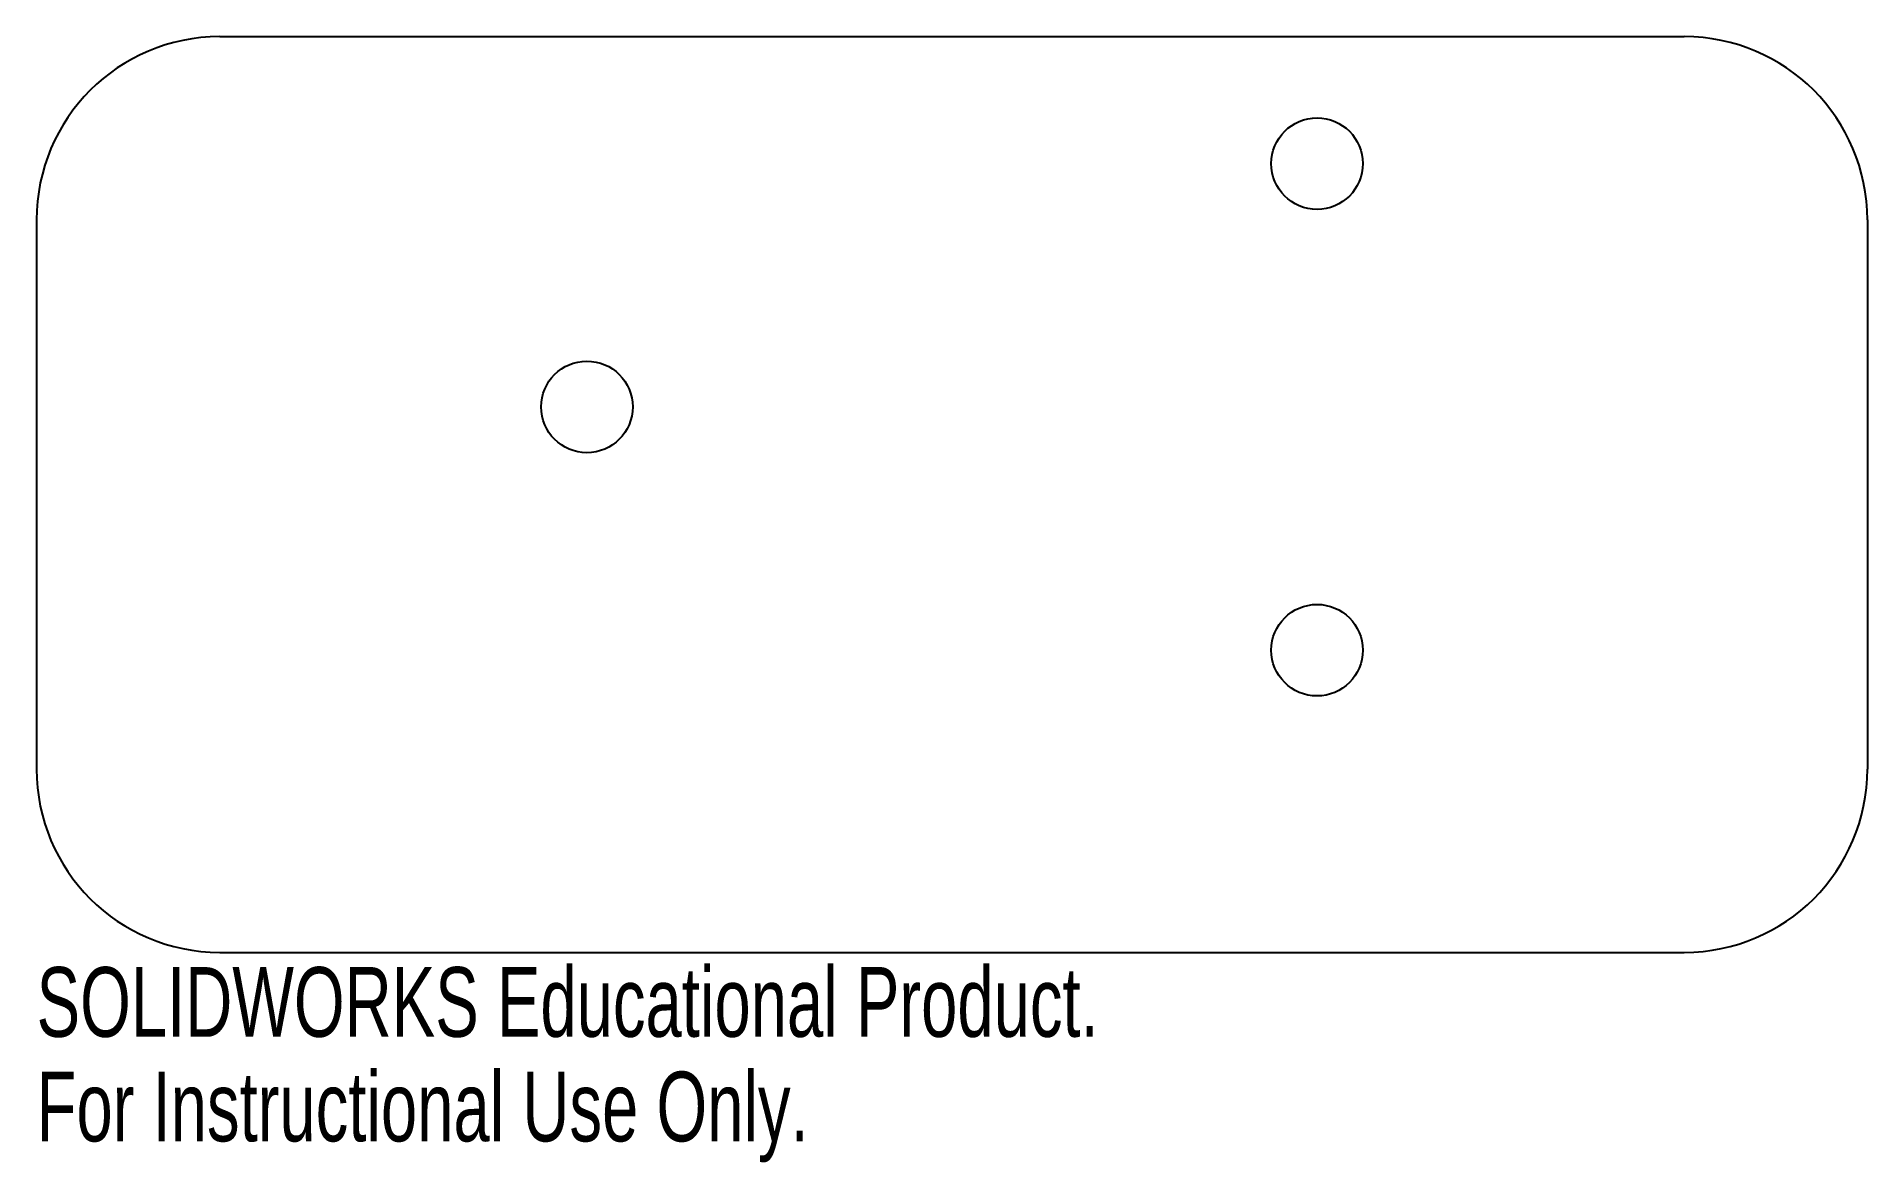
# Model space of a CAD drawing. Header units: inches. Extents: x 15.63 to 20.63, y 2.4 to 5.47.
import ezdxf

# ---------------------------------------------------------------- set-up
doc = ezdxf.new("R2010")
doc.units = ezdxf.units.IN
doc.header["$MEASUREMENT"] = 0
doc.styles.add('SLDTEXTSTYLE0', font='TXT', dxfattribs={"width": 0.7})

msp = doc.modelspace()

# ---------------------------------------------------------------- linework, layer by layer
at = {"color": 7, "linetype": 'Continuous', "lineweight": 25}
for p, q in [((16.133, 5.4746), (20.133, 5.4746)), ((15.633, 4.9746), (15.633, 3.4746)), ((20.633, 4.9746), (20.633, 3.4746)), ((16.133, 2.9746), (20.133, 2.9746))]:
    msp.add_line(p, q, dxfattribs=at)
for centre in [(19.13, 5.1279), (17.136, 4.4638), (19.13, 3.7996)]:
    msp.add_circle(centre, 0.125, dxfattribs=at)
for centre, start, end in [((16.133, 4.9746), 90, 180), ((20.133, 4.9746), 0, 90), ((16.133, 3.4746), 180, 270), ((20.133, 3.4746), 270, 0)]:
    msp.add_arc(centre, 0.5, start, end, dxfattribs=at)

# ---------------------------------------------------------------- texts
at = {"color": 7, "linetype": 'Continuous', "char_height": 0.1903, "attachment_point": 1, "style": 'SLDTEXTSTYLE0'}
for s, insert in [('SOLIDWORKS Educational Product.', (15.633, 2.9345)), ('For Instructional Use Only.', (15.633, 2.649))]:
    msp.add_mtext(s, dxfattribs=dict(at, insert=insert))

doc.saveas('drawing.dxf')
